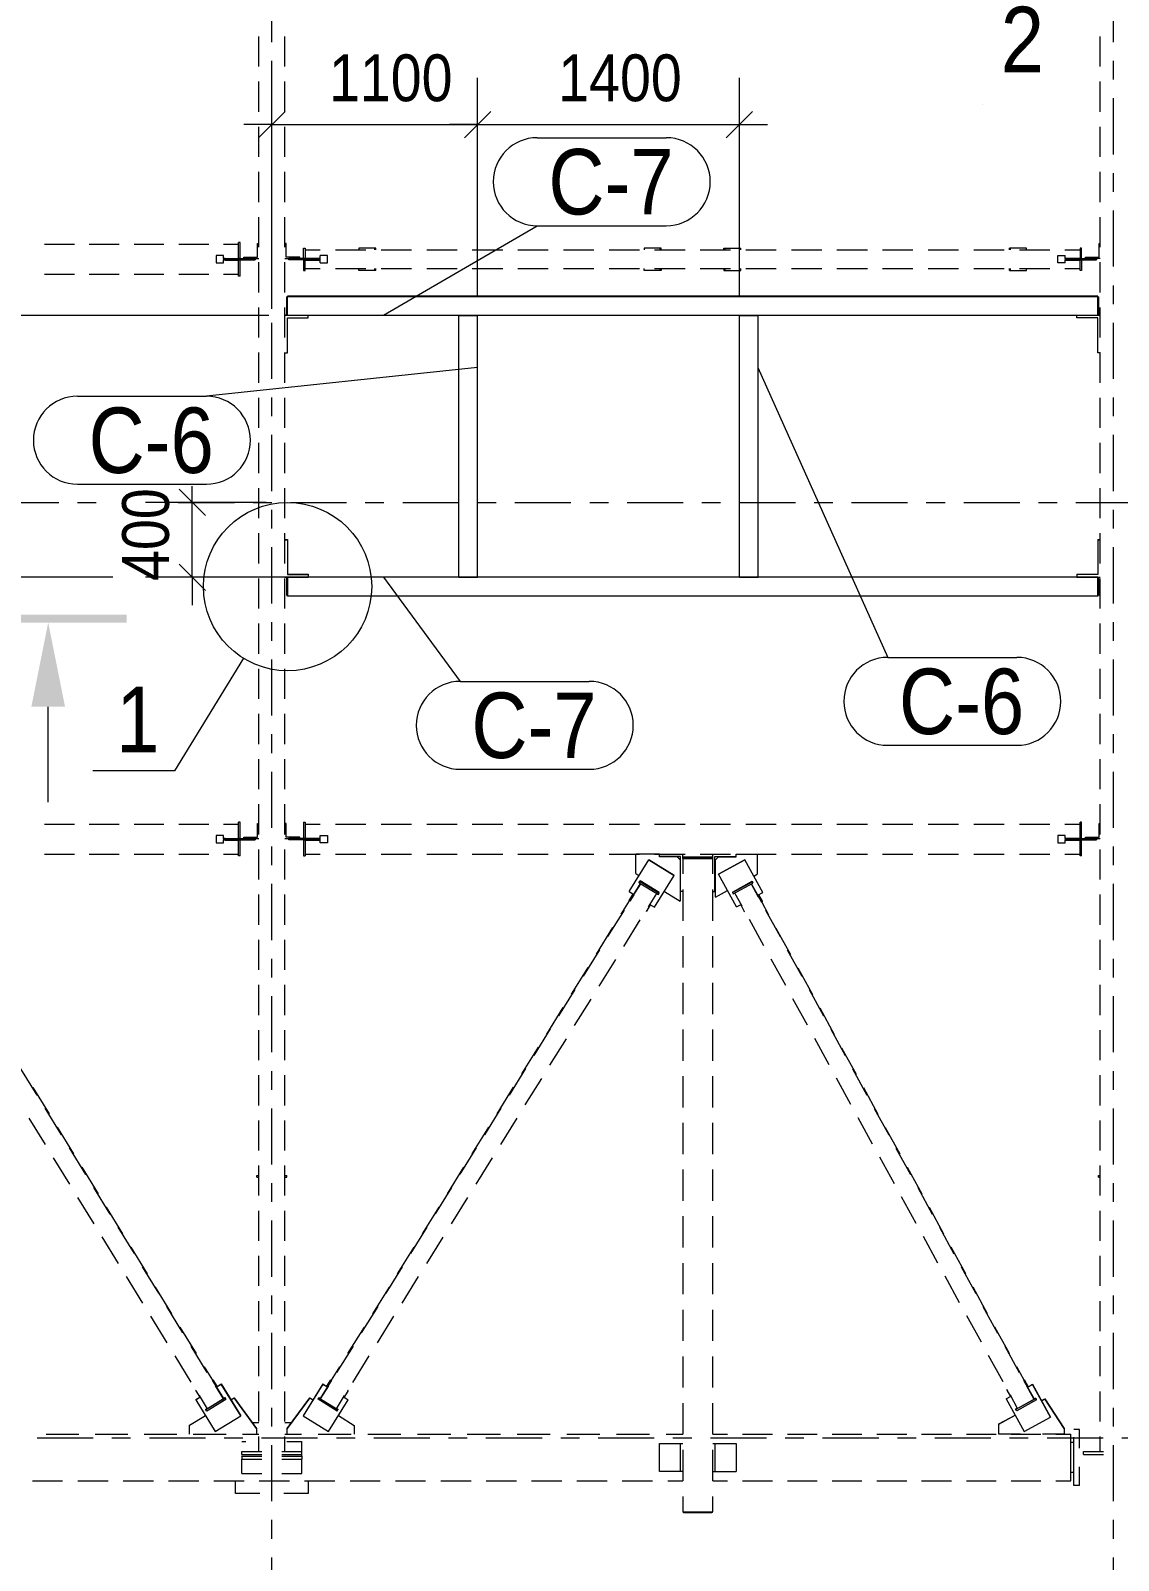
# Model space of a CAD drawing. Header units: millimetres. Extents: x -50 to 544, y -173 to 247.
# Drawn here: x 32.1 to 90.3, y -6.6 to 75.2 of the extents above; entities that cross this region are included whole.
import ezdxf

# ---------------------------------------------------------------- set-up
doc = ezdxf.new("R2010")
doc.units = ezdxf.units.MM
doc.linetypes.add('XKITLINE00', pattern=[0])
doc.linetypes.add('XKITLINE03', pattern=[6, 3, -1, 1, -1])
for name, color, linetype, lineweight in [('DetailSymbol', 3, 'Continuous', 0), ('Part', 2, 'Continuous', 0), ('PartMark', 3, 'Continuous', 0), ('S-GRID', 1, 'Continuous', 0), ('Section', 6, 'Continuous', 0), ('Z-DIMENSIONS', 1, 'Continuous', 0)]:
    doc.layers.add(name, color=color, linetype=linetype, lineweight=lineweight)
doc.styles.add('GOST type A', font='ARIAL.TTF')

msp = doc.modelspace()

# ---------------------------------------------------------------- hatches: boundary and pattern name
at = {"layer": 'Section'}
for points in [[(30.642, 43.999), (37.242, 43.999), (37.242, 43.579), (30.642, 43.579)], [(33.042, 43.579), (33.942, 39.079), (32.142, 39.079)]]:
    msp.add_hatch(color=256, dxfattribs=at).paths.add_polyline_path(points, flags=17)

# ---------------------------------------------------------------- linework, layer by layer
at = {"layer": 'DetailSymbol', "linetype": 'XKITLINE00', "lineweight": 0}
for p, q in [((43.486, 41.665), (39.792, 35.647)), ((39.792, 35.647), (35.423, 35.647))]:
    msp.add_line(p, q, dxfattribs=at)
msp.add_circle((45.84, 45.5), 4.5, dxfattribs=at)
at = {"layer": 'Part', "linetype": 'XKITLINE00', "lineweight": 0}
for p, q in [((44.3, 73.296), (44.3, 74.906)), ((45.7, 73.296), (45.7, 74.906)), ((89.3, 73.296), (89.3, 74.906)), ((44.3, 70.882), (44.3, 72.492)), ((45.7, 70.882), (45.7, 72.492)), ((89.3, 70.882), (89.3, 72.492)), ((44.3, 68.468), (44.3, 70.077)), ((45.7, 68.468), (45.7, 70.077)), ((89.3, 68.468), (89.3, 70.077)), ((44.3, 66.054), (44.3, 67.663)), ((45.7, 66.054), (45.7, 67.663)), ((89.3, 66.054), (89.3, 67.663)), ((44.3, 63.639), (44.3, 65.249)), ((45.7, 63.639), (45.7, 65.249)), ((89.3, 63.639), (89.3, 65.249)), ((32.847, 63.799), (34.443, 63.799)), ((35.241, 63.799), (36.836, 63.799)), ((37.634, 63.799), (39.23, 63.799)), ((40.028, 63.799), (41.624, 63.799)), ((42.422, 63.799), (43.22, 63.799)), ((43.3, 63.899), (43.22, 63.899)), ((43.22, 63.039), (43.22, 63.899)), ((43.3, 63.039), (43.3, 63.899)), ((44.23, 63.109), (44.23, 63.839)), ((44.23, 63.839), (44.3, 63.839)), ((45.77, 63.84), (45.7, 63.84)), ((45.77, 63.11), (45.77, 63.84)), ((89.23, 63.11), (89.23, 63.84)), ((89.23, 63.84), (89.3, 63.84)), ((42.42, 63.199), (42.02, 63.199)), ((42.02, 63.199), (42.02, 62.799)), ((42.42, 63.039), (42.42, 63.199)), ((42.42, 63.049), (42.507, 63.049)), ((42.42, 63.039), (42.42, 62.959)), ((42.42, 63.039), (44.1, 63.039)), ((43.3, 63.039), (43.22, 63.039)), ((43.5, 63.039), (43.5, 63.109)), ((43.5, 63.109), (44.23, 63.109)), ((44.1, 63.039), (44.3, 63.039)), ((44.1, 63.039), (44.1, 62.959)), ((45.7, 63.04), (46.5, 63.04)), ((46.5, 63.11), (45.77, 63.11)), ((47.58, 63.04), (45.9, 63.04)), ((45.9, 62.96), (45.9, 63.04)), ((46.5, 63.04), (46.5, 63.11)), ((46.7, 63.04), (46.7, 63.6)), ((46.7, 63.6), (46.78, 63.6)), ((46.78, 63.6), (46.78, 63.04)), ((46.78, 63.5), (47.593, 63.5)), ((46.78, 63.05), (47.567, 63.05)), ((47.98, 63.2), (47.58, 63.2)), ((47.58, 63.04), (47.58, 63.2)), ((47.58, 62.96), (47.58, 63.04)), ((47.98, 62.8), (47.98, 63.2)), ((48.405, 63.5), (50.03, 63.5)), ((50.563, 63.6), (49.655, 63.6)), ((49.655, 63.6), (49.655, 63.5)), ((50.507, 63.5), (50.507, 63.6)), ((50.563, 63.5), (50.563, 63.6)), ((50.843, 63.5), (52.468, 63.5)), ((53.28, 63.5), (54.905, 63.5)), ((55.718, 63.5), (57.343, 63.5)), ((58.156, 63.5), (59.781, 63.5)), ((60.593, 63.5), (62.218, 63.5)), ((63.031, 63.5), (64.656, 63.5)), ((65.825, 63.6), (64.917, 63.6)), ((64.917, 63.6), (64.917, 63.5)), ((65.469, 63.5), (67.094, 63.5)), ((65.768, 63.5), (65.768, 63.6)), ((65.825, 63.5), (65.825, 63.6)), ((67.906, 63.5), (69.531, 63.5)), ((69.175, 63.5), (69.175, 63.6)), ((69.175, 63.6), (70.083, 63.6)), ((69.232, 63.5), (69.232, 63.6)), ((70.083, 63.5), (70.083, 63.6)), ((70.344, 63.5), (71.969, 63.5)), ((72.782, 63.5), (74.407, 63.5)), ((75.219, 63.5), (76.844, 63.5)), ((77.657, 63.5), (79.282, 63.5)), ((80.094, 63.5), (81.72, 63.5)), ((82.532, 63.5), (84.157, 63.5)), ((85.345, 63.6), (84.437, 63.6)), ((84.437, 63.5), (84.437, 63.6)), ((84.493, 63.5), (84.493, 63.6)), ((84.97, 63.5), (86.595, 63.5)), ((85.345, 63.5), (85.345, 63.6)), ((87.02, 62.8), (87.02, 63.2)), ((87.02, 63.2), (87.42, 63.2)), ((87.407, 63.5), (88.22, 63.5)), ((87.42, 63.04), (87.42, 63.2)), ((87.42, 63.05), (88.22, 63.05)), ((87.42, 63.04), (87.42, 62.96)), ((87.42, 63.04), (89.1, 63.04)), ((88.3, 63.6), (88.22, 63.6)), ((88.22, 63.6), (88.22, 63.04)), ((88.3, 63.04), (88.3, 63.6)), ((88.5, 63.04), (88.5, 63.11)), ((88.5, 63.11), (89.23, 63.11)), ((89.3, 63.04), (88.5, 63.04)), ((89.1, 63.04), (89.1, 62.96)), ((32.847, 62.199), (34.443, 62.199)), ((35.241, 62.199), (36.836, 62.199)), ((37.634, 62.199), (39.23, 62.199)), ((40.028, 62.199), (41.624, 62.199)), ((42.02, 62.799), (42.42, 62.799)), ((42.42, 62.959), (44.1, 62.959)), ((42.42, 62.799), (42.42, 62.959)), ((42.422, 62.199), (43.22, 62.199)), ((42.501, 62.949), (43.22, 62.949)), ((43.3, 62.959), (43.22, 62.959)), ((43.22, 62.099), (43.22, 62.959)), ((43.3, 62.099), (43.3, 62.959)), ((44.3, 61.225), (44.3, 62.835)), ((45.7, 61.225), (45.7, 62.835)), ((47.58, 62.96), (45.9, 62.96)), ((46.7, 62.96), (46.7, 62.4)), ((46.7, 62.4), (46.78, 62.4)), ((46.78, 62.4), (46.78, 62.96)), ((46.78, 62.95), (47.58, 62.95)), ((46.78, 62.5), (47.593, 62.5)), ((47.58, 62.8), (47.58, 62.96)), ((47.58, 62.8), (47.98, 62.8)), ((48.405, 62.5), (50.03, 62.5)), ((49.655, 62.4), (49.655, 62.5)), ((50.563, 62.4), (49.655, 62.4)), ((50.507, 62.4), (50.507, 62.5)), ((50.563, 62.4), (50.563, 62.5)), ((50.843, 62.5), (52.468, 62.5)), ((53.28, 62.5), (54.905, 62.5)), ((55.718, 62.5), (57.343, 62.5)), ((58.156, 62.5), (59.781, 62.5)), ((60.593, 62.5), (62.218, 62.5)), ((63.031, 62.5), (64.656, 62.5)), ((64.917, 62.4), (64.917, 62.5)), ((65.825, 62.4), (64.917, 62.4)), ((65.469, 62.5), (67.094, 62.5)), ((65.768, 62.4), (65.768, 62.5)), ((65.825, 62.5), (65.825, 62.4)), ((67.906, 62.5), (69.531, 62.5)), ((69.175, 62.5), (69.175, 62.4)), ((69.175, 62.4), (70.083, 62.4)), ((69.232, 62.4), (69.232, 62.5)), ((70.083, 62.4), (70.083, 62.5)), ((70.344, 62.5), (71.969, 62.5)), ((72.782, 62.5), (74.407, 62.5)), ((75.219, 62.5), (76.844, 62.5)), ((77.657, 62.5), (79.282, 62.5)), ((80.094, 62.5), (81.72, 62.5)), ((82.532, 62.5), (84.157, 62.5)), ((84.437, 62.4), (84.437, 62.5)), ((84.437, 62.4), (85.345, 62.4)), ((84.493, 62.4), (84.493, 62.5)), ((84.97, 62.5), (86.595, 62.5)), ((85.345, 62.4), (85.345, 62.5)), ((87.42, 62.8), (87.02, 62.8)), ((87.407, 62.5), (88.22, 62.5)), ((87.42, 62.8), (87.42, 62.96)), ((87.42, 62.96), (89.1, 62.96)), ((87.42, 62.95), (88.207, 62.95)), ((88.22, 62.4), (88.22, 62.96)), ((88.3, 62.4), (88.22, 62.4)), ((88.3, 62.96), (88.3, 62.4)), ((89.3, 61.225), (89.3, 62.835)), ((43.3, 62.099), (43.22, 62.099)), ((45.8, 60.02), (45.8, 60.997)), ((45.8, 60.997), (45.84, 60.997)), ((45.8, 60.98), (45.84, 60.98)), ((89.16, 61.017), (45.84, 61.017)), ((45.84, 60), (45.84, 61.017)), ((45.84, 61), (89.16, 61)), ((89.16, 60), (89.16, 61.017)), ((89.16, 60.997), (89.2, 60.997)), ((89.16, 60.98), (89.2, 60.98)), ((89.2, 60.997), (89.2, 60.02)), ((44.3, 58.811), (44.3, 60.42)), ((45.7, 58.811), (45.7, 60.42)), ((45.7, 60.021), (45.8, 60.021)), ((45.7, 60.003), (45.84, 60.003)), ((45.8, 60.02), (45.84, 60.02)), ((89.16, 60), (45.84, 60)), ((45.84, 58.003), (45.84, 59.863)), ((45.84, 59.863), (46.95, 59.863)), ((46.95, 59.863), (46.95, 60)), ((55, 46), (55, 60)), ((55, 60), (56, 60)), ((56, 46), (56, 60)), ((70, 46), (70, 60)), ((70, 60), (71, 60)), ((71, 46), (71, 60)), ((88.05, 59.863), (88.05, 60)), ((89.16, 59.863), (88.05, 59.863)), ((89.16, 60.02), (89.3, 60.02)), ((89.16, 60.02), (89.2, 60.02)), ((89.16, 60.003), (89.3, 60.003)), ((89.16, 58.003), (89.16, 59.863)), ((89.3, 58.811), (89.3, 60.42)), ((44.3, 56.397), (44.3, 58.006)), ((45.7, 56.397), (45.7, 58.006)), ((45.7, 58.003), (45.84, 58.003)), ((89.3, 58.003), (89.16, 58.003)), ((89.3, 56.397), (89.3, 58.006)), ((44.3, 53.983), (44.3, 55.592)), ((45.7, 53.983), (45.7, 55.592)), ((89.3, 53.983), (89.3, 55.592)), ((44.3, 51.568), (44.3, 53.178)), ((45.7, 51.568), (45.7, 53.178)), ((89.3, 51.568), (89.3, 53.178)), ((44.3, 49.154), (44.3, 50.764)), ((45.7, 49.154), (45.7, 50.764)), ((89.3, 49.154), (89.3, 50.764)), ((44.3, 46.74), (44.3, 48.349)), ((45.7, 46.74), (45.7, 48.349)), ((89.3, 46.74), (89.3, 48.349)), ((45.7, 48.02), (45.84, 48.02)), ((45.7, 48.002), (45.84, 48.002)), ((45.84, 48.02), (45.84, 46.143)), ((89.16, 48.02), (89.16, 46.143)), ((89.16, 48.02), (89.3, 48.02)), ((89.16, 48.002), (89.3, 48.002)), ((44.3, 44.326), (44.3, 45.935)), ((45.7, 46.003), (46.95, 46.003)), ((45.7, 44.326), (45.7, 45.935)), ((45.8, 45.02), (45.8, 45.997)), ((45.8, 45.997), (45.84, 45.997)), ((45.8, 45.98), (45.84, 45.98)), ((45.84, 46.16), (46.95, 46.16)), ((45.84, 46.143), (46.95, 46.143)), ((45.84, 46.003), (45.84, 46)), ((89.16, 46), (45.84, 46)), ((45.84, 46), (45.84, 45)), ((46.95, 46.16), (46.95, 46.003)), ((46.95, 46.017), (55, 46.017)), ((55, 46), (56, 46)), ((56, 46.017), (70, 46.017)), ((70, 46), (71, 46)), ((71, 46.017), (88.05, 46.017)), ((88.05, 46.16), (88.05, 46.003)), ((88.05, 46.16), (89.16, 46.16)), ((89.16, 46.143), (88.05, 46.143)), ((88.05, 46.003), (89.3, 46.003)), ((89.16, 46), (89.16, 46.003)), ((89.16, 45), (89.16, 46)), ((89.16, 45.997), (89.2, 45.997)), ((89.16, 45.98), (89.2, 45.98)), ((89.2, 45.997), (89.2, 45.02)), ((89.3, 44.326), (89.3, 45.935)), ((45.8, 45.02), (45.84, 45.02)), ((45.84, 45), (89.16, 45)), ((89.16, 45.02), (89.2, 45.02)), ((44.3, 41.911), (44.3, 43.521)), ((45.7, 41.911), (45.7, 43.521)), ((89.3, 41.911), (89.3, 43.521)), ((44.3, 39.497), (44.3, 41.107)), ((45.7, 39.497), (45.7, 41.107)), ((89.3, 39.497), (89.3, 41.107)), ((44.3, 37.083), (44.3, 38.692)), ((45.7, 37.083), (45.7, 38.692)), ((89.3, 37.083), (89.3, 38.692)), ((44.3, 34.669), (44.3, 36.278)), ((45.7, 34.669), (45.7, 36.278)), ((89.3, 34.669), (89.3, 36.278)), ((44.3, 32.254), (44.3, 33.864)), ((45.7, 32.254), (45.7, 33.864)), ((89.3, 32.254), (89.3, 33.864)), ((32.847, 32.8), (34.443, 32.8)), ((35.241, 32.8), (36.836, 32.8)), ((37.634, 32.8), (39.23, 32.8)), ((40.028, 32.8), (41.624, 32.8)), ((42.422, 32.8), (43.22, 32.8)), ((43.3, 32.9), (43.22, 32.9)), ((43.22, 32.04), (43.22, 32.9)), ((43.3, 32.04), (43.3, 32.9)), ((44.23, 32.11), (44.23, 32.84)), ((44.23, 32.84), (44.3, 32.84)), ((45.77, 32.84), (45.7, 32.84)), ((45.77, 32.11), (45.77, 32.84)), ((46.7, 32.9), (46.7, 32.04)), ((46.7, 32.9), (46.78, 32.9)), ((46.78, 32.9), (46.78, 32.04)), ((46.78, 32.8), (47.593, 32.8)), ((48.405, 32.8), (50.03, 32.8)), ((50.843, 32.8), (52.468, 32.8)), ((53.28, 32.8), (54.905, 32.8)), ((55.718, 32.8), (57.343, 32.8)), ((58.156, 32.8), (59.781, 32.8)), ((60.593, 32.8), (62.218, 32.8)), ((63.031, 32.8), (64.656, 32.8)), ((65.469, 32.8), (67.094, 32.8)), ((67.906, 32.8), (69.531, 32.8)), ((70.344, 32.8), (71.969, 32.8)), ((72.782, 32.8), (74.407, 32.8)), ((75.219, 32.8), (76.844, 32.8)), ((77.657, 32.8), (79.282, 32.8)), ((80.094, 32.8), (81.72, 32.8)), ((82.532, 32.8), (84.157, 32.8)), ((84.97, 32.8), (86.595, 32.8)), ((87.407, 32.8), (88.22, 32.8)), ((88.3, 32.9), (88.22, 32.9)), ((88.22, 32.04), (88.22, 32.9)), ((88.3, 32.04), (88.3, 32.9)), ((89.23, 32.11), (89.23, 32.84)), ((89.23, 32.84), (89.3, 32.84)), ((42.42, 32.2), (42.02, 32.2)), ((42.02, 32.2), (42.02, 31.8)), ((42.42, 32.04), (42.42, 32.2)), ((42.42, 32.05), (42.507, 32.05)), ((42.42, 32.04), (42.42, 31.96)), ((42.42, 32.04), (44.1, 32.04)), ((42.42, 31.8), (42.42, 31.96)), ((42.42, 31.96), (44.1, 31.96)), ((42.501, 31.95), (43.22, 31.95)), ((43.3, 32.04), (43.22, 32.04)), ((43.3, 31.96), (43.22, 31.96)), ((43.22, 31.1), (43.22, 31.96)), ((43.3, 31.1), (43.3, 31.96)), ((43.5, 32.04), (43.5, 32.11)), ((43.5, 32.11), (44.23, 32.11)), ((44.1, 32.04), (44.1, 31.96)), ((44.1, 32.04), (44.3, 32.04)), ((45.7, 32.04), (45.9, 32.04)), ((46.5, 32.11), (45.77, 32.11)), ((47.58, 32.04), (45.9, 32.04)), ((45.9, 31.96), (45.9, 32.04)), ((47.58, 31.96), (45.9, 31.96)), ((46.5, 32.04), (46.5, 32.11)), ((46.7, 32.04), (46.78, 32.04)), ((46.7, 31.96), (46.7, 31.1)), ((46.7, 31.96), (46.78, 31.96)), ((46.78, 32.05), (47.567, 32.05)), ((46.78, 31.96), (46.78, 31.1)), ((46.78, 31.95), (47.58, 31.95)), ((47.58, 32.2), (47.98, 32.2)), ((47.58, 32.04), (47.58, 32.2)), ((47.58, 31.96), (47.58, 32.04)), ((47.58, 31.8), (47.58, 31.96)), ((47.98, 32.2), (47.98, 31.8)), ((87.42, 32.2), (87.02, 32.2)), ((87.02, 32.2), (87.02, 31.8)), ((87.42, 32.04), (87.42, 32.2)), ((87.42, 32.05), (88.22, 32.05)), ((87.42, 32.04), (87.42, 31.96)), ((87.42, 32.04), (89.1, 32.04)), ((87.42, 31.8), (87.42, 31.96)), ((87.42, 31.96), (89.1, 31.96)), ((87.42, 31.95), (88.207, 31.95)), ((88.3, 32.04), (88.22, 32.04)), ((88.3, 31.96), (88.22, 31.96)), ((88.22, 31.1), (88.22, 31.96)), ((88.3, 31.1), (88.3, 31.96)), ((88.5, 32.04), (88.5, 32.11)), ((88.5, 32.11), (89.23, 32.11)), ((89.1, 32.04), (89.3, 32.04)), ((89.1, 32.04), (89.1, 31.96)), ((32.847, 31.2), (34.443, 31.2)), ((35.241, 31.2), (36.836, 31.2)), ((37.634, 31.2), (39.23, 31.2)), ((40.028, 31.2), (41.624, 31.2)), ((42.02, 31.8), (42.42, 31.8)), ((42.422, 31.2), (43.22, 31.2)), ((43.3, 31.1), (43.22, 31.1)), ((44.3, 29.84), (44.3, 31.45)), ((45.7, 29.84), (45.7, 31.45)), ((46.7, 31.1), (46.78, 31.1)), ((46.78, 31.2), (47.593, 31.2)), ((47.98, 31.8), (47.58, 31.8)), ((48.405, 31.2), (50.03, 31.2)), ((50.843, 31.2), (52.468, 31.2)), ((53.28, 31.2), (54.905, 31.2)), ((55.718, 31.2), (57.343, 31.2)), ((58.156, 31.2), (59.781, 31.2)), ((60.593, 31.2), (62.218, 31.2)), ((63.031, 31.2), (64.656, 31.2)), ((64.457, 31.195), (64.457, 31.2)), ((65.725, 31.195), (64.457, 31.195)), ((64.457, 30.155), (64.457, 31.195)), ((65.469, 31.2), (67.094, 31.2)), ((65.725, 31.08), (65.725, 31.2)), ((66.855, 31.08), (65.725, 31.08)), ((65.725, 31.055), (65.725, 31.08)), ((66.855, 29.2), (66.855, 31.08)), ((66.975, 30.969), (66.975, 31.2)), ((67.906, 31.2), (69.531, 31.2)), ((68.575, 30.969), (68.575, 31.2)), ((68.695, 29.2), (68.695, 31.08)), ((68.695, 31.08), (69.825, 31.08)), ((69.825, 31.08), (69.825, 31.2)), ((69.825, 31.195), (70.942, 31.195)), ((69.825, 31.06), (69.825, 31.08)), ((70.344, 31.2), (71.969, 31.2)), ((70.942, 31.195), (70.942, 31.2)), ((70.942, 31.195), (70.942, 30.119)), ((72.782, 31.2), (74.407, 31.2)), ((75.219, 31.2), (76.844, 31.2)), ((77.657, 31.2), (79.282, 31.2)), ((80.094, 31.2), (81.72, 31.2)), ((82.532, 31.2), (84.157, 31.2)), ((84.97, 31.2), (86.595, 31.2)), ((87.02, 31.8), (87.42, 31.8)), ((87.407, 31.2), (88.22, 31.2)), ((88.3, 31.1), (88.22, 31.1)), ((89.3, 29.84), (89.3, 31.45)), ((64.099, 29.202), (65.154, 30.898)), ((64.099, 29.197), (65.154, 30.893)), ((65.154, 30.893), (65.154, 30.898)), ((65.154, 30.898), (66.513, 30.056)), ((66.513, 30.051), (65.154, 30.893)), ((66.675, 31.065), (65.725, 31.065)), ((66.675, 31.055), (65.725, 31.055)), ((66.675, 31.065), (66.675, 31.055)), ((66.835, 30.905), (66.675, 31.065)), ((66.835, 30.895), (66.675, 31.055)), ((66.835, 30.905), (66.835, 30.895)), ((66.835, 30.895), (66.836, 28.681)), ((66.975, 30.988), (67.015, 30.988)), ((66.975, 30.969), (66.975, 30.137)), ((68.535, 31.028), (67.015, 31.028)), ((67.015, 31.028), (67.015, 30.961)), ((67.015, 31.001), (68.535, 31.001)), ((67.015, 30.961), (68.535, 30.961)), ((68.575, 30.96), (67.067, 30.96)), ((68.535, 30.961), (68.535, 31.028)), ((68.535, 30.988), (68.575, 30.988)), ((68.575, 30.137), (68.575, 30.969)), ((68.715, 30.9), (68.875, 31.06)), ((68.715, 28.901), (68.715, 30.9)), ((68.875, 31.06), (69.825, 31.06)), ((68.883, 30.131), (70.286, 30.898)), ((70.286, 30.893), (68.883, 30.126)), ((71.247, 29.147), (70.286, 30.898)), ((70.286, 30.898), (70.286, 30.893)), ((71.247, 29.142), (70.286, 30.893)), ((64.292, 28.912), (64.731, 29.618)), ((64.354, 29.039), (64.719, 29.626)), ((64.457, 30.155), (64.627, 30.05)), ((64.649, 29.703), (64.691, 29.77)), ((64.691, 29.737), (64.649, 29.669)), ((64.649, 29.669), (64.649, 29.703)), ((64.649, 29.669), (65.668, 29.038)), ((65.711, 29.139), (64.691, 29.77)), ((64.691, 29.77), (64.691, 29.737)), ((64.691, 29.737), (65.711, 29.105)), ((65.459, 28.355), (66.513, 30.051)), ((66.513, 30.056), (66.513, 30.051)), ((68.883, 30.126), (68.883, 30.131)), ((69.844, 28.375), (68.883, 30.126)), ((69.635, 29.171), (70.687, 29.747)), ((69.635, 29.138), (70.687, 29.714)), ((69.673, 29.068), (70.726, 29.644)), ((71.028, 28.891), (70.64, 29.597)), ((70.984, 28.998), (70.652, 29.603)), ((70.687, 29.714), (70.687, 29.747)), ((70.687, 29.747), (70.726, 29.677)), ((70.726, 29.644), (70.687, 29.714)), ((70.726, 29.644), (70.726, 29.677)), ((70.767, 30.023), (70.942, 30.119)), ((44.3, 27.426), (44.3, 29.035)), ((45.7, 27.426), (45.7, 29.035)), ((63.682, 27.99), (64.125, 28.702)), ((64.099, 29.202), (64.099, 29.197)), ((64.099, 29.197), (64.354, 29.039)), ((64.314, 29.064), (64.109, 28.735)), ((64.109, 28.712), (64.32, 29.051)), ((64.109, 28.735), (64.109, 28.712)), ((64.109, 28.712), (64.143, 28.691)), ((64.354, 29.03), (64.143, 28.691)), ((64.32, 29.06), (64.32, 29.051)), ((64.32, 29.051), (64.354, 29.03)), ((64.354, 29.03), (64.354, 29.039)), ((65.142, 28.386), (65.581, 29.092)), ((65.668, 29.038), (65.711, 29.105)), ((65.711, 29.105), (65.711, 29.139)), ((65.988, 29.206), (66.836, 28.681)), ((66.975, 29.2), (66.855, 29.2)), ((66.975, 29.305), (66.975, 27.641)), ((68.575, 27.641), (68.575, 29.305)), ((68.575, 29.2), (68.695, 29.2)), ((68.715, 28.901), (69.361, 29.254)), ((69.635, 29.171), (69.635, 29.138)), ((69.635, 29.138), (69.673, 29.068)), ((70.151, 28.411), (69.763, 29.118)), ((70.984, 28.998), (71.247, 29.142)), ((70.984, 28.989), (71.019, 29.008)), ((70.984, 28.998), (70.984, 28.989)), ((70.984, 28.989), (71.176, 28.639)), ((71.019, 29.008), (71.019, 29.018)), ((71.211, 28.658), (71.019, 29.008)), ((71.025, 29.021), (71.211, 28.682)), ((71.176, 28.639), (71.211, 28.658)), ((71.583, 27.938), (71.193, 28.648)), ((71.211, 28.682), (71.211, 28.658)), ((71.247, 29.142), (71.247, 29.147)), ((89.3, 27.426), (89.3, 29.035)), ((62.974, 26.793), (63.853, 28.206)), ((65.001, 28.159), (65.027, 28.143)), ((65.238, 28.482), (65.027, 28.143)), ((65.212, 28.498), (65.238, 28.482)), ((65.216, 28.505), (65.459, 28.355)), ((65.238, 28.482), (65.238, 28.492)), ((69.844, 28.375), (70.095, 28.513)), ((70.072, 28.49), (70.099, 28.505)), ((70.072, 28.5), (70.072, 28.49)), ((70.072, 28.49), (70.264, 28.14)), ((70.264, 28.14), (70.291, 28.155)), ((72.191, 26.772), (71.416, 28.184)), ((62.353, 25.854), (63.239, 27.278)), ((63.824, 26.267), (64.702, 27.679)), ((71.313, 26.292), (70.538, 27.705)), ((72.752, 25.807), (71.973, 27.228)), ((44.3, 25.012), (44.3, 26.621)), ((45.7, 25.012), (45.7, 26.621)), ((66.975, 26.809), (66.975, 25.146)), ((68.575, 25.146), (68.575, 26.809)), ((89.3, 25.012), (89.3, 26.621)), ((61.657, 24.675), (62.535, 26.087)), ((62.506, 24.148), (63.385, 25.561)), ((72.476, 24.173), (71.701, 25.586)), ((73.353, 24.652), (72.578, 26.065)), ((61.025, 23.718), (61.911, 25.142)), ((73.922, 23.676), (73.142, 25.096)), ((44.3, 22.598), (44.3, 24.207)), ((45.7, 22.598), (45.7, 24.207)), ((60.339, 22.556), (61.218, 23.968)), ((66.975, 24.314), (66.975, 22.65)), ((68.575, 22.65), (68.575, 24.314)), ((74.516, 22.533), (73.741, 23.946)), ((89.3, 22.598), (89.3, 24.207)), ((59.697, 21.582), (60.582, 23.006)), ((61.189, 22.029), (62.067, 23.442)), ((73.639, 22.054), (72.864, 23.467)), ((75.091, 21.545), (74.311, 22.965)), ((44.3, 20.183), (44.3, 21.793)), ((45.7, 20.183), (45.7, 21.793)), ((59.022, 20.437), (59.9, 21.85)), ((59.871, 19.911), (60.75, 21.323)), ((66.975, 21.818), (66.975, 20.154)), ((68.575, 20.154), (68.575, 21.818)), ((74.801, 19.935), (74.026, 21.348)), ((75.678, 20.414), (74.903, 21.827)), ((89.3, 20.183), (89.3, 21.793)), ((58.369, 19.447), (59.254, 20.87)), ((76.26, 19.413), (75.48, 20.834)), ((32.452, 18.316), (31.586, 19.728)), ((57.704, 18.319), (58.582, 19.731)), ((76.841, 18.295), (76.066, 19.708)), ((44.3, 17.769), (44.3, 19.379)), ((45.7, 17.769), (45.7, 19.379)), ((58.554, 17.792), (59.432, 19.204)), ((66.975, 19.323), (66.975, 17.659)), ((68.575, 17.659), (68.575, 19.323)), ((75.964, 17.816), (75.189, 19.228)), ((89.3, 17.769), (89.3, 19.379)), ((33.107, 17.307), (32.234, 18.731)), ((57.04, 17.311), (57.926, 18.735)), ((77.429, 17.282), (76.65, 18.703)), ((33.752, 16.197), (32.885, 17.61)), ((56.386, 16.2), (57.265, 17.612)), ((78.003, 16.176), (77.228, 17.589)), ((32.899, 15.676), (32.032, 17.088)), ((34.417, 15.172), (33.544, 16.596)), ((44.3, 15.355), (44.3, 16.964)), ((45.7, 15.355), (45.7, 16.964)), ((55.712, 15.175), (56.598, 16.599)), ((57.236, 15.673), (58.114, 17.086)), ((66.975, 16.827), (66.975, 15.163)), ((68.575, 15.163), (68.575, 16.827)), ((77.126, 15.697), (76.351, 17.109)), ((78.598, 15.151), (77.819, 16.572)), ((89.3, 15.355), (89.3, 16.964)), ((34.198, 13.557), (33.332, 14.97)), ((35.051, 14.078), (34.185, 15.491)), ((55.069, 14.081), (55.947, 15.494)), ((55.918, 13.555), (56.797, 14.967)), ((78.289, 13.577), (77.514, 14.99)), ((79.166, 14.057), (78.391, 15.47)), ((35.726, 13.037), (34.853, 14.46)), ((44.2, 13.934), (44.2, 14.014)), ((44.2, 14.014), (44.3, 14.014)), ((44.2, 13.934), (44.3, 13.934)), ((44.3, 12.941), (44.3, 14.55)), ((45.7, 12.941), (45.7, 14.55)), ((45.7, 14.014), (45.8, 14.014)), ((45.7, 13.934), (45.8, 13.934)), ((45.8, 13.934), (45.8, 14.014)), ((54.384, 13.039), (55.269, 14.463)), ((66.975, 14.331), (66.975, 12.668)), ((68.575, 12.668), (68.575, 14.331)), ((79.767, 13.02), (78.988, 14.441)), ((89.2, 13.934), (89.2, 14.014)), ((89.2, 14.014), (89.3, 14.014)), ((89.2, 13.934), (89.3, 13.934)), ((89.3, 12.941), (89.3, 14.55)), ((36.35, 11.96), (35.484, 13.372)), ((53.751, 11.962), (54.63, 13.375)), ((80.329, 11.938), (79.554, 13.351)), ((35.497, 11.439), (34.631, 12.851)), ((37.035, 10.902), (36.162, 12.325)), ((53.055, 10.903), (53.941, 12.327)), ((54.601, 11.436), (55.479, 12.848)), ((79.452, 11.458), (78.677, 12.871)), ((80.937, 10.889), (80.157, 12.31)), ((44.3, 10.526), (44.3, 12.136)), ((45.7, 10.526), (45.7, 12.136)), ((66.975, 11.836), (66.975, 10.172)), ((68.575, 10.172), (68.575, 11.836)), ((89.3, 10.526), (89.3, 12.136)), ((36.797, 9.32), (35.93, 10.732)), ((37.65, 9.841), (36.783, 11.253)), ((52.433, 9.844), (53.312, 11.256)), ((53.283, 9.317), (54.161, 10.73)), ((80.614, 9.339), (79.839, 10.752)), ((81.491, 9.819), (80.716, 11.232)), ((38.345, 8.766), (37.472, 10.19)), ((51.727, 8.767), (52.613, 10.191)), ((82.106, 8.758), (81.326, 10.179)), ((38.949, 7.722), (38.083, 9.135)), ((44.3, 8.112), (44.3, 9.722)), ((45.7, 8.112), (45.7, 9.722)), ((51.116, 7.725), (51.994, 9.137)), ((66.975, 9.34), (66.975, 7.677)), ((68.575, 7.677), (68.575, 9.34)), ((82.654, 7.7), (81.879, 9.112)), ((89.3, 8.112), (89.3, 9.722)), ((38.096, 7.201), (37.23, 8.614)), ((51.965, 7.198), (52.844, 8.611)), ((81.777, 7.22), (81.002, 8.633)), ((39.654, 6.631), (38.781, 8.055)), ((50.399, 6.631), (51.284, 8.055)), ((83.275, 6.627), (82.495, 8.048)), ((40.248, 5.604), (39.382, 7.016)), ((44.3, 5.698), (44.3, 7.307)), ((45.7, 5.698), (45.7, 7.307)), ((49.798, 5.606), (50.677, 7.019)), ((66.975, 6.845), (66.975, 5.181)), ((68.575, 5.181), (68.575, 6.845)), ((83.816, 5.581), (83.041, 6.993)), ((89.3, 5.698), (89.3, 7.307)), ((39.395, 5.082), (38.529, 6.495)), ((40.964, 4.496), (40.091, 5.919)), ((49.07, 4.495), (49.956, 5.919)), ((50.648, 5.08), (51.526, 6.492)), ((82.939, 5.101), (82.164, 6.514)), ((84.444, 4.496), (83.665, 5.916)), ((40.695, 2.964), (39.828, 4.376)), ((41.547, 3.485), (40.681, 4.897)), ((44.3, 3.284), (44.3, 4.893)), ((45.7, 3.284), (45.7, 4.893)), ((48.481, 3.488), (49.359, 4.9)), ((49.33, 2.961), (50.209, 4.373)), ((66.975, 4.349), (66.975, 2.685)), ((68.575, 2.685), (68.575, 4.349)), ((84.102, 2.982), (83.327, 4.395)), ((84.979, 3.461), (84.204, 4.874)), ((89.3, 3.284), (89.3, 4.893)), ((41.837, 3.072), (41.4, 3.784)), ((48.185, 3.071), (48.628, 3.783)), ((85.224, 3.075), (84.834, 3.785)), ((40.942, 2.525), (40.958, 2.535)), ((40.942, 2.525), (40.942, 2.502)), ((40.942, 2.502), (40.968, 2.518)), ((40.942, 2.502), (41.151, 2.161)), ((41.829, 3.067), (41.863, 3.088)), ((41.829, 3.067), (41.829, 3.044)), ((41.863, 3.065), (41.829, 3.044)), ((41.829, 3.044), (42.038, 2.703)), ((42.072, 2.748), (41.863, 3.088)), ((41.863, 3.088), (41.863, 3.065)), ((42.072, 2.724), (41.863, 3.065)), ((42.414, 2.072), (41.981, 2.779)), ((42.072, 2.724), (42.038, 2.703)), ((42.042, 2.706), (42.414, 2.099)), ((42.072, 2.738), (42.294, 2.874)), ((42.072, 2.733), (42.294, 2.869)), ((42.072, 2.748), (42.072, 2.724)), ((42.294, 2.869), (42.294, 2.874)), ((42.294, 2.874), (43.338, 1.171)), ((43.338, 1.166), (42.294, 2.869)), ((44.3, 0.869), (44.3, 2.479)), ((45.7, 0.869), (45.7, 2.479)), ((47.727, 2.876), (46.672, 1.179)), ((47.727, 2.871), (46.672, 1.175)), ((47.602, 2.075), (48.041, 2.781)), ((47.602, 2.102), (47.978, 2.706)), ((47.727, 2.876), (47.948, 2.739)), ((47.727, 2.871), (47.727, 2.876)), ((47.727, 2.871), (47.948, 2.734)), ((47.948, 2.748), (48.159, 3.087)), ((48.159, 3.064), (47.948, 2.724)), ((47.948, 2.724), (47.948, 2.748)), ((47.948, 2.724), (47.982, 2.703)), ((47.982, 2.703), (48.193, 3.043)), ((48.193, 3.066), (48.159, 3.087)), ((48.159, 3.087), (48.159, 3.064)), ((48.193, 3.043), (48.159, 3.064)), ((48.193, 3.043), (48.193, 3.066)), ((48.866, 2.156), (49.077, 2.495)), ((49.077, 2.495), (49.051, 2.511)), ((49.077, 2.519), (49.061, 2.528)), ((49.077, 2.495), (49.077, 2.519)), ((84.304, 2.572), (84.321, 2.582)), ((84.304, 2.572), (84.304, 2.548)), ((84.304, 2.548), (84.331, 2.564)), ((84.304, 2.548), (84.496, 2.198)), ((85.216, 3.071), (85.251, 3.09)), ((85.216, 3.071), (85.216, 3.047)), ((85.251, 3.066), (85.216, 3.047)), ((85.216, 3.047), (85.408, 2.697)), ((85.443, 2.74), (85.251, 3.09)), ((85.251, 3.09), (85.251, 3.066)), ((85.443, 2.716), (85.251, 3.066)), ((85.754, 2.049), (85.367, 2.755)), ((85.443, 2.716), (85.408, 2.697)), ((85.412, 2.699), (85.754, 2.075)), ((85.443, 2.73), (85.671, 2.855)), ((85.443, 2.726), (85.671, 2.85)), ((85.443, 2.74), (85.443, 2.716)), ((85.671, 2.85), (85.671, 2.855)), ((85.671, 2.855), (86.632, 1.104)), ((86.632, 1.099), (85.671, 2.85)), ((89.3, 0.869), (89.3, 2.479)), ((40.929, 2.04), (41.144, 2.171)), ((40.929, 2.035), (41.147, 2.168)), ((40.929, 2.04), (40.929, 2.035)), ((40.929, 2.035), (41.973, 0.332)), ((41.561, 1.551), (41.128, 2.257)), ((41.151, 2.161), (41.177, 2.177)), ((42.499, 2.119), (41.476, 1.493)), ((42.541, 2.05), (41.517, 1.425)), ((42.414, 2.072), (41.561, 1.551)), ((42.413, 2.099), (42.499, 2.152)), ((42.414, 2.099), (42.414, 2.072)), ((42.541, 2.084), (42.499, 2.152)), ((42.499, 2.152), (42.499, 2.119)), ((42.541, 2.05), (42.499, 2.119)), ((42.541, 2.05), (42.541, 2.084)), ((42.814, 2.026), (42.986, 2.131)), ((42.816, 2.022), (42.986, 2.127)), ((44.176, 0.491), (42.986, 2.131)), ((42.986, 2.131), (42.986, 2.127)), ((42.986, 2.127), (44.176, 0.487)), ((47.03, 2.138), (45.82, 0.491)), ((45.82, 0.487), (47.03, 2.133)), ((47.03, 2.138), (47.202, 2.031)), ((47.03, 2.133), (47.03, 2.138)), ((47.03, 2.133), (47.2, 2.027)), ((47.475, 2.087), (47.517, 2.155)), ((47.475, 2.054), (47.517, 2.122)), ((47.475, 2.054), (47.475, 2.087)), ((48.495, 1.422), (47.475, 2.054)), ((47.517, 2.122), (47.517, 2.155)), ((47.517, 2.155), (47.602, 2.102)), ((48.537, 1.49), (47.517, 2.122)), ((47.602, 2.102), (47.602, 2.075)), ((47.602, 2.075), (48.452, 1.549)), ((48.032, 0.332), (49.086, 2.028)), ((48.452, 1.549), (48.891, 2.255)), ((48.84, 2.172), (48.866, 2.156)), ((48.87, 2.163), (49.086, 2.028)), ((48.872, 2.166), (49.086, 2.033)), ((49.086, 2.028), (49.086, 2.033)), ((66.975, 1.854), (66.975, 0.19)), ((68.575, 0.19), (68.575, 1.854)), ((84.268, 2.088), (84.49, 2.209)), ((84.268, 2.083), (84.492, 2.206)), ((84.268, 2.088), (84.268, 2.083)), ((84.268, 2.083), (85.229, 0.332)), ((84.877, 1.569), (84.489, 2.276)), ((84.496, 2.198), (84.524, 2.213)), ((85.842, 2.091), (84.789, 1.515)), ((85.88, 2.021), (84.828, 1.445)), ((85.754, 2.049), (84.877, 1.569)), ((85.754, 2.076), (85.842, 2.124)), ((85.754, 2.075), (85.754, 2.049)), ((85.88, 2.054), (85.842, 2.124)), ((85.842, 2.124), (85.842, 2.091)), ((85.88, 2.021), (85.842, 2.091)), ((85.88, 2.021), (85.88, 2.054)), ((86.15, 1.983), (86.327, 2.08)), ((86.152, 1.979), (86.327, 2.075)), ((87.363, 0.491), (86.327, 2.08)), ((86.327, 2.08), (86.327, 2.075)), ((86.327, 2.075), (87.363, 0.486)), ((40.598, 0.672), (41.447, 1.191)), ((40.598, 0.667), (41.449, 1.187)), ((41.476, 1.526), (41.549, 1.571)), ((41.476, 1.493), (41.476, 1.526)), ((41.517, 1.425), (41.476, 1.493)), ((41.973, 0.332), (43.338, 1.166)), ((43.338, 1.166), (43.338, 1.171)), ((46.672, 1.175), (46.672, 1.179)), ((46.672, 1.175), (48.032, 0.332)), ((48.464, 1.568), (48.537, 1.523)), ((48.495, 1.422), (48.537, 1.49)), ((48.537, 1.523), (48.537, 1.49)), ((48.561, 1.184), (49.409, 0.659)), ((48.563, 1.187), (49.409, 0.663)), ((83.871, 0.737), (84.744, 1.215)), ((83.871, 0.733), (84.746, 1.211)), ((84.789, 1.549), (84.865, 1.59)), ((84.789, 1.515), (84.789, 1.549)), ((84.828, 1.445), (84.789, 1.515)), ((85.229, 0.332), (86.632, 1.099)), ((86.632, 1.099), (86.632, 1.104)), ((32.925, 0.191), (34.675, 0.191)), ((35.55, 0.191), (37.3, 0.191)), ((38.175, 0.191), (39.925, 0.191)), ((40.598, 0.667), (40.598, 0.672)), ((40.598, 0.191), (40.598, 0.667)), ((40.8, 0.191), (42.55, 0.191)), ((43.425, 0.191), (44.3, 0.191)), ((43.944, 0.811), (44.3, 0.811)), ((44.176, 0.487), (44.176, 0.491)), ((44.176, 0.487), (44.176, 0.191)), ((44.3, -0.74), (44.3, 0.065)), ((45.7, 0.811), (46.054, 0.811)), ((45.7, 0.191), (46.586, 0.191)), ((45.7, -0.74), (45.7, 0.065)), ((45.82, 0.491), (45.82, 0.487)), ((45.82, 0.191), (45.82, 0.487)), ((47.473, 0.191), (49.246, 0.191)), ((49.409, 0.659), (49.409, 0.663)), ((49.409, 0.659), (49.409, 0.191)), ((50.132, 0.191), (51.905, 0.191)), ((52.792, 0.191), (54.565, 0.191)), ((55.451, 0.19), (57.224, 0.19)), ((58.11, 0.19), (59.883, 0.19)), ((60.77, 0.19), (62.543, 0.19)), ((63.429, 0.19), (65.202, 0.19)), ((66.089, 0.19), (66.975, 0.19)), ((68.575, 0.19), (69.373, 0.19)), ((70.17, 0.19), (71.766, 0.19)), ((72.564, 0.19), (74.159, 0.19)), ((74.957, 0.19), (76.552, 0.19)), ((77.35, 0.19), (78.945, 0.19)), ((79.743, 0.19), (81.338, 0.19)), ((82.136, 0.19), (83.731, 0.19)), ((83.871, 0.733), (83.871, 0.737)), ((83.871, 0.189), (83.871, 0.733)), ((85.035, 0.189), (83.871, 0.189)), ((84.529, 0.19), (86.125, 0.19)), ((87.363, 0.189), (86.199, 0.189)), ((86.922, 0.19), (87.72, 0.19)), ((87.363, 0.486), (87.363, 0.491)), ((87.363, 0.486), (87.363, 0.189)), ((87.72, -0.26), (87.72, 0.19)), ((88.18, 0.44), (87.88, 0.44)), ((87.88, -0.26), (87.88, 0.027)), ((88.18, -0.56), (88.18, 0.44)), ((89.3, -0.74), (89.3, 0.065)), ((43.4, -0.209), (43.608, -0.209)), ((43.4, -0.9), (43.4, -0.74)), ((43.4, -0.74), (44.467, -0.74)), ((45.533, -0.74), (46.6, -0.74)), ((45.801, -0.209), (46.6, -0.209)), ((46.6, -0.74), (46.6, -0.209)), ((46.6, -0.9), (46.6, -0.74)), ((65.725, -1.81), (65.725, -0.31)), ((65.725, -0.31), (66.975, -0.31)), ((66.855, -1.81), (66.855, -0.31)), ((66.975, -0.642), (66.975, -2.306)), ((68.575, -0.309), (68.695, -0.309)), ((68.575, -2.306), (68.575, -0.642)), ((68.695, -0.309), (68.695, -1.809)), ((68.695, -0.309), (69.825, -0.309)), ((69.825, -0.309), (69.825, -1.809)), ((87.88, -0.26), (87.72, -0.26)), ((87.72, -1.86), (87.72, -0.26)), ((87.88, -1.86), (87.88, -0.26)), ((88.4, -0.9), (88.4, -0.74)), ((88.4, -0.74), (89.467, -0.74)), ((43.4, -0.9), (44.467, -0.9)), ((43.4, -0.979), (43.4, -0.961)), ((43.4, -0.979), (44.467, -0.979)), ((43.4, -0.979), (43.4, -1.139)), ((43.4, -1.139), (44.467, -1.139)), ((43.4, -1.909), (43.4, -1.139)), ((45.533, -0.9), (46.6, -0.9)), ((45.533, -0.979), (46.6, -0.979)), ((45.533, -1.139), (46.6, -1.139)), ((46.6, -0.979), (46.6, -0.9)), ((46.6, -0.979), (46.6, -1.139)), ((46.6, -1.909), (46.6, -1.139)), ((88.18, -2.56), (88.18, -1.56)), ((88.4, -0.9), (89.467, -0.9)), ((32.197, -2.309), (33.814, -2.309)), ((34.623, -2.309), (36.241, -2.309)), ((37.049, -2.309), (38.667, -2.309)), ((39.476, -2.309), (41.093, -2.309)), ((41.902, -2.309), (43.52, -2.309)), ((43.05, -2.989), (43.05, -2.309)), ((43.4, -1.909), (44.467, -1.909)), ((44.329, -2.309), (45.946, -2.309)), ((45.533, -1.909), (46.6, -1.909)), ((46.755, -2.309), (48.373, -2.309)), ((46.95, -2.309), (46.95, -2.989)), ((49.181, -2.309), (50.799, -2.309)), ((51.608, -2.309), (53.225, -2.309)), ((54.034, -2.309), (55.652, -2.31)), ((56.461, -2.31), (58.078, -2.31)), ((58.887, -2.31), (60.505, -2.31)), ((61.313, -2.31), (62.931, -2.31)), ((63.74, -2.31), (65.357, -2.31)), ((66.975, -1.81), (65.725, -1.81)), ((66.166, -2.31), (66.975, -2.31)), ((68.575, -1.809), (68.695, -1.809)), ((68.575, -2.31), (69.373, -2.31)), ((68.695, -1.809), (69.825, -1.809)), ((70.17, -2.31), (71.766, -2.31)), ((72.564, -2.31), (74.159, -2.31)), ((74.957, -2.31), (76.552, -2.31)), ((77.35, -2.31), (78.945, -2.31)), ((79.743, -2.31), (81.338, -2.31)), ((82.136, -2.31), (83.731, -2.31)), ((84.529, -2.31), (86.125, -2.31)), ((86.922, -2.31), (87.72, -2.31)), ((87.72, -2.31), (87.72, -1.86)), ((87.88, -1.86), (87.72, -1.86)), ((87.88, -2.56), (87.88, -1.86)), ((44.35, -2.989), (43.05, -2.989)), ((46.95, -2.989), (45.65, -2.989)), ((66.975, -3.138), (66.975, -3.969)), ((68.575, -3.969), (68.575, -3.138)), ((88.18, -2.56), (87.88, -2.56)), ((66.975, -3.969), (68.575, -3.969)), ((67.013, -4.009), (67.013, -3.969)), ((68.533, -4.009), (67.013, -4.009)), ((68.533, -4.009), (68.533, -3.969)), ((68.535, -3.982), (68.533, -4.009)), ((68.535, -3.982), (68.535, -3.969))]:
    msp.add_line(p, q, dxfattribs=at)
at = {"layer": 'PartMark', "linetype": 'XKITLINE00', "lineweight": 0}
for p, q in [((59.187, 69.493), (66.091, 69.493)), ((50.975, 60.007), (59.187, 64.793)), ((59.187, 64.793), (66.091, 64.793)), ((55.995, 57.205), (41.505, 55.673)), ((70.995, 57.205), (77.932, 41.715)), ((34.601, 55.673), (41.505, 55.673)), ((34.601, 50.973), (41.505, 50.973)), ((50.975, 46.01), (55.07, 40.433)), ((77.932, 41.715), (84.836, 41.715)), ((55.07, 40.433), (61.975, 40.433)), ((77.932, 37.015), (84.836, 37.015)), ((55.07, 35.733), (61.975, 35.733))]:
    msp.add_line(p, q, dxfattribs=at)
for centre, start, end in [((59.187, 67.143), 90, 270), ((66.091, 67.143), 270, 90), ((34.601, 53.323), 90, 270), ((41.505, 53.323), 270, 90), ((77.932, 39.365), 90, 270), ((84.836, 39.365), 270, 90), ((55.07, 38.083), 90, 270), ((61.975, 38.083), 270, 90)]:
    msp.add_arc(centre, 2.35, start, end, dxfattribs=at)
at = {"layer": 'S-GRID', "linetype": 'XKITLINE03', "lineweight": 0}
for p, q in [((45, -15.396), (45, 214.261)), ((90, -15.396), (90, 113.571)), ((30.602, 50), (36.496, 50)), ((39.996, 50), (116.789, 50)), ((-15.55, 0), (215.685, 0))]:
    msp.add_line(p, q, dxfattribs=at)
at = {"layer": 'Section', "linetype": 'XKITLINE00', "lineweight": 0}
for p, q in [((82.978, 71.246), (82.978, 71.246)), ((82.978, 71.246), (82.979, 71.246)), ((33.042, 33.979), (33.042, 39.079))]:
    msp.add_line(p, q, dxfattribs=at)
at = {"layer": 'Z-DIMENSIONS', "linetype": 'XKITLINE00', "lineweight": 0}
for p, q in [((45, 60.347), (45, 72.697)), ((56, 61), (56, 72.697)), ((56, 61), (56, 72.697)), ((70, 61), (70, 72.697)), ((45.707, 70.904), (44.293, 69.49)), ((56.707, 70.904), (55.293, 69.49)), ((56.707, 70.904), (55.293, 69.49)), ((70.707, 70.904), (69.293, 69.49)), ((45, 70.197), (43.5, 70.197)), ((45, 70.197), (56, 70.197)), ((56, 70.197), (54.5, 70.197)), ((56, 70.197), (57.5, 70.197)), ((56, 70.197), (70, 70.197)), ((70, 70.197), (71.5, 70.197)), ((44.84, 60), (28.852, 60)), ((40.039, 50.707), (41.454, 49.293)), ((40.746, 50), (40.746, 50.873)), ((44.7, 50), (38.246, 50)), ((40.746, 46), (40.746, 50)), ((40.039, 46.707), (41.454, 45.293)), ((36.496, 46), (28.852, 46)), ((45.964, 46), (38.246, 46)), ((44.84, 46), (39.996, 46)), ((40.746, 46), (40.746, 44.5))]:
    msp.add_line(p, q, dxfattribs=at)
at = {"layer": 'Z-DIMENSIONS'}
for p in [(45, 70.197), (56, 70.197), (56, 70.197), (70, 70.197), (40.746, 50), (40.746, 46)]:
    msp.add_point(p, dxfattribs=at)

# ---------------------------------------------------------------- texts
at = {"layer": 'DetailSymbol', "style": 'GOST type A', "width": 0.85}
msp.add_text('1', height=3.5, dxfattribs=at).set_placement((36.673, 36.647))
at = {"layer": 'PartMark', "style": 'GOST type A', "width": 0.85}
for s, p in [('С-7', (59.787, 65.393)), ('С-6', (35.201, 51.573)), ('С-6', (78.532, 37.615)), ('С-7', (55.67, 36.333))]:
    msp.add_text(s, height=3.5, dxfattribs=at).set_placement(p)
at = {"layer": 'Section', "style": 'GOST type A', "width": 0.85}
msp.add_text('2', height=3.5, dxfattribs=at).set_placement((83.978, 72.996))
at = {"layer": 'Z-DIMENSIONS', "style": 'GOST type A', "width": 0.85}
for s, p in [('1100', (48.057, 71.447)), ('1400', (60.314, 71.447))]:
    msp.add_text(s, height=2.5, dxfattribs=at).set_placement(p)
msp.add_text('400', height=2.5, rotation=90.00021, dxfattribs=at).set_placement((39.496, 45.803))

doc.saveas('drawing.dxf')
